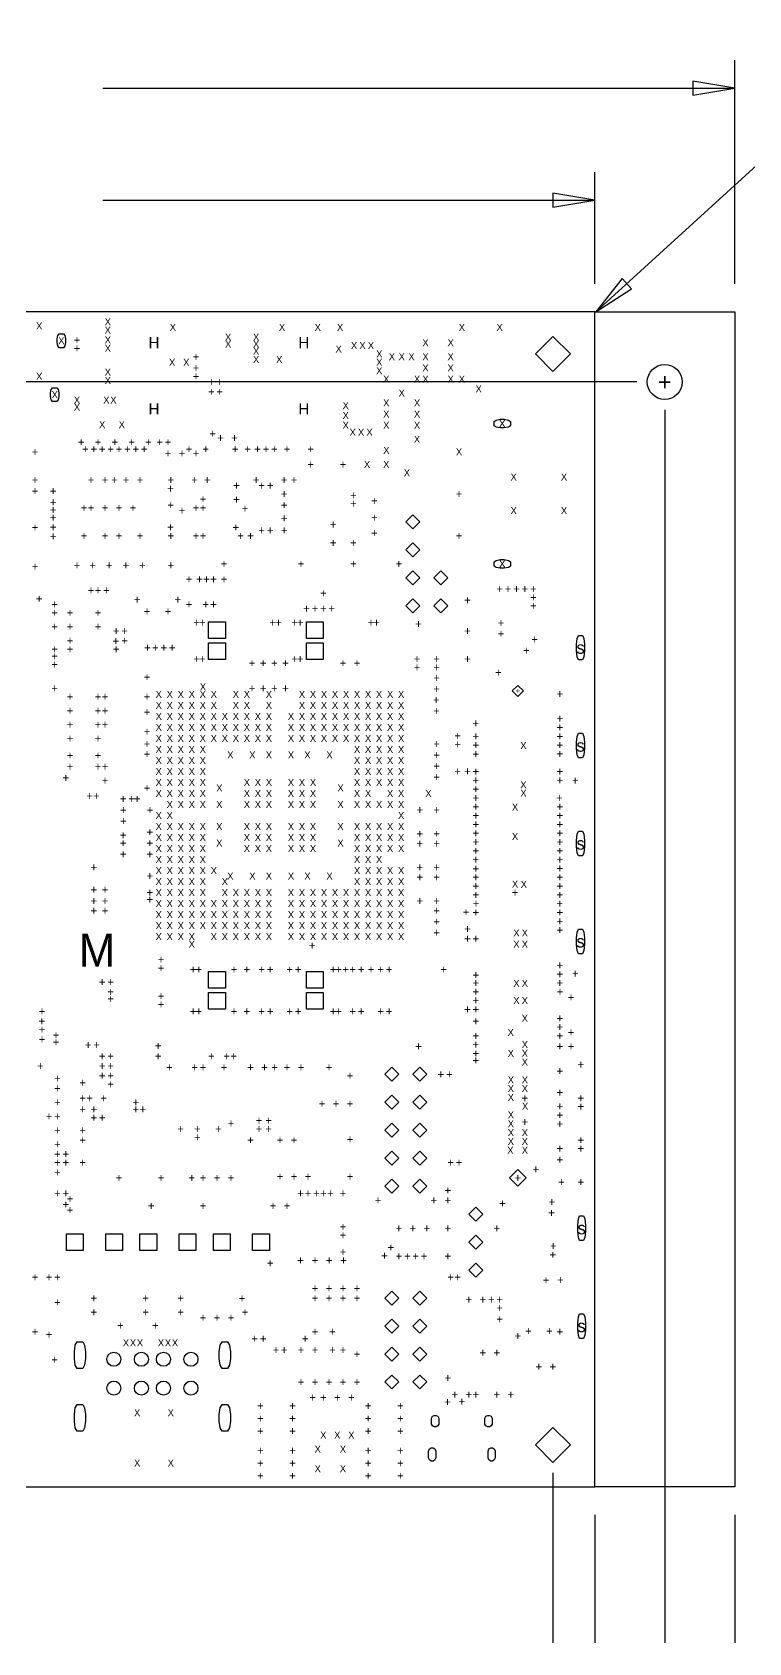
# Model space of a CAD drawing. Extents: x -13980 to 19530, y -9980 to 12032.
# Drawn here: x 2190 to 4750, y -557 to 5200 of the extents above; entities that cross this region are included whole.
import ezdxf
from ezdxf.enums import TextEntityAlignment as Align

# ---------------------------------------------------------------- set-up
doc = ezdxf.new("R2010")
doc.units = 0
doc.header["$MEASUREMENT"] = 0
doc.layers.get('0').update_dxf_attribs({"color": 1, "linetype": 'CONTINUOUS'})
doc.layers.add('1', color=6, linetype='CONTINUOUS')

# ---------------------------------------------------------------- blocks, each defined once
blk = doc.blocks.new('FIGURE_SQUARE')
blk.add_lwpolyline([(-0.5, -0.5), (-0.5, 0.5), (0.5, 0.5), (0.5, -0.5)], close=True)
blk = doc.blocks.new('FIGURE_CIRCLE')
blk.add_circle((0, 0), 0.5)
blk = doc.blocks.new('FIGURE_DIAMOND')
blk.add_lwpolyline([(-0.5, 0), (0, 0.5), (0.5, 0), (0, -0.5)], close=True)
blk = doc.blocks.new('FIGURE_OBLONG')
blk.add_lwpolyline([(-0.5, -0.125), (-0.5, 0.125), (-0.416, 0.375), (-0.25, 0.5), (0.25, 0.5), (0.416, 0.375), (0.5, 0.125), (0.5, -0.125), (0.416, -0.375), (0.25, -0.5), (-0.25, -0.5), (-0.416, -0.375)], close=True)

msp = doc.modelspace()

# ---------------------------------------------------------------- linework, layer by layer
at = {"layer": '1'}
for points in [[(4203.27, 4200), (5300, 5200), (5600, 5200)], [(4700, 4300), (4700, 5100)], [(2442.75, 5000), (4700, 5000)], [(4200, 4300), (4200, 4700)], [(2442.75, 4600), (4200, 4600)], [(4200, 4200), (4700, 4200), (4700, 0), (4200, 0)], [(4350, 3950), (-700, 3950), (-1000, 3800), (-1057.25, 3800)], [(4450, 3850), (4450, -557.25)], [(4050, 50), (4050, -557.25)], [(4200, -100), (4200, -557.25)], [(4700, -100), (4700, -557.25)]]:
    msp.add_lwpolyline(points, dxfattribs=at)
for points in [[(4550, 4975), (4700, 5000), (4550, 5025)], [(4050, 4575), (4200, 4600), (4050, 4625)], [(4297.27, 4319.54), (4203.27, 4200), (4330.96, 4282.59)], [(0, 0), (4200, 0), (4200, 4200), (0, 4200)]]:
    msp.add_lwpolyline(points, close=True, dxfattribs=at)

# ---------------------------------------------------------------- block references
for p, xscale, yscale, rotation in [((2294.05, 4097.28), 30, 50, 180), ((2270.43, 3904.37), 30, 50, 180), ((3869.29, 3800.79), 31, 59, 90), ((3869.29, 3299.21), 31, 59, 90), ((3629.43, 235.12), 41.34, 25.59, 90), ((3820.37, 235.12), 41.34, 25.59, 90), ((3618.7, 115.83), 47.24, 25.59, 90), ((3831.3, 115.83), 47.24, 25.59, 90)]:
    msp.add_blockref('FIGURE_OBLONG', p, dxfattribs=dict(at, xscale=xscale, yscale=yscale, rotation=rotation))
for name, p, xscale, yscale in [('FIGURE_DIAMOND', (4050, 4050), 125, 125), ('FIGURE_CIRCLE', (4450, 3950), 125, 125), ('FIGURE_DIAMOND', (3550, 3450), 50, 50), ('FIGURE_DIAMOND', (3550, 3350), 50, 50), ('FIGURE_DIAMOND', (3550, 3250), 50, 50), ('FIGURE_DIAMOND', (3650, 3250), 50, 50), ('FIGURE_DIAMOND', (3550, 3150), 50, 50), ('FIGURE_DIAMOND', (3650, 3150), 50, 50), ('FIGURE_SQUARE', (2850, 3062.5), 60, 60), ('FIGURE_SQUARE', (3200, 3062.5), 60, 60), ('FIGURE_SQUARE', (2850, 2987.5), 60, 60), ('FIGURE_SQUARE', (3200, 2987.5), 60, 60), ('FIGURE_OBLONG', (4149.02, 3000), 28, 88), ('FIGURE_DIAMOND', (3925, 2845.08), 40, 40), ('FIGURE_OBLONG', (4149.02, 2650), 28, 88), ('FIGURE_OBLONG', (4149.02, 2300), 28, 88), ('FIGURE_OBLONG', (4149.02, 1950), 28, 88), ('FIGURE_SQUARE', (2850, 1812.5), 60, 60), ('FIGURE_SQUARE', (3200, 1812.5), 60, 60), ('FIGURE_SQUARE', (2850, 1737.5), 60, 60), ('FIGURE_SQUARE', (3200, 1737.5), 60, 60), ('FIGURE_DIAMOND', (3475, 1475), 50, 50), ('FIGURE_DIAMOND', (3575, 1475), 50, 50), ('FIGURE_DIAMOND', (3475, 1375), 50, 50), ('FIGURE_DIAMOND', (3575, 1375), 50, 50), ('FIGURE_DIAMOND', (3475, 1275), 50, 50), ('FIGURE_DIAMOND', (3575, 1275), 50, 50), ('FIGURE_DIAMOND', (3475, 1175), 50, 50), ('FIGURE_DIAMOND', (3575, 1175), 50, 50), ('FIGURE_DIAMOND', (3475, 1075), 50, 50), ('FIGURE_DIAMOND', (3575, 1075), 50, 50), ('FIGURE_DIAMOND', (3925, 1104.92), 60, 60), ('FIGURE_DIAMOND', (3775, 975), 50, 50), ('FIGURE_OBLONG', (4152.76, 925), 28, 88), ('FIGURE_SQUARE', (2342.5, 875), 60, 60), ('FIGURE_SQUARE', (2482.5, 875), 60, 60), ('FIGURE_SQUARE', (2605, 875), 60, 60), ('FIGURE_SQUARE', (2745, 875), 60, 60), ('FIGURE_SQUARE', (2867.5, 875), 60, 60), ('FIGURE_SQUARE', (3007.5, 875), 60, 60), ('FIGURE_DIAMOND', (3775, 875), 50, 50), ('FIGURE_DIAMOND', (3775, 775), 50, 50), ('FIGURE_DIAMOND', (3475, 675), 50, 50), ('FIGURE_DIAMOND', (3575, 675), 50, 50), ('FIGURE_DIAMOND', (3475, 575), 50, 50), ('FIGURE_DIAMOND', (3575, 575), 50, 50), ('FIGURE_OBLONG', (4152.76, 575), 28, 88), ('FIGURE_OBLONG', (2360.6, 470.5), 40, 95), ('FIGURE_CIRCLE', (2481.5, 456.2), 50, 50), ('FIGURE_CIRCLE', (2579.9, 456.2), 50, 50), ('FIGURE_CIRCLE', (2658.7, 456.2), 50, 50), ('FIGURE_CIRCLE', (2757.1, 456.2), 50, 50), ('FIGURE_OBLONG', (2878, 470.5), 40, 95), ('FIGURE_DIAMOND', (3475, 475), 50, 50), ('FIGURE_DIAMOND', (3575, 475), 50, 50), ('FIGURE_CIRCLE', (2481.5, 353.2), 50, 50), ('FIGURE_CIRCLE', (2579.9, 353.2), 50, 50), ('FIGURE_CIRCLE', (2658.7, 353.2), 50, 50), ('FIGURE_CIRCLE', (2757.1, 353.2), 50, 50), ('FIGURE_DIAMOND', (3475, 375), 50, 50), ('FIGURE_DIAMOND', (3575, 375), 50, 50), ('FIGURE_OBLONG', (2360.6, 246.5), 40, 95), ('FIGURE_OBLONG', (2878, 246.5), 40, 95), ('FIGURE_DIAMOND', (4050, 150), 125, 125)]:
    msp.add_blockref(name, p, dxfattribs=dict(at, xscale=xscale, yscale=yscale))

# ---------------------------------------------------------------- texts
for s, height, p in [('X', 25, (2215, 4150)), ('X', 25, (2460, 4165)), ('X', 25, (2460, 4135)), ('X', 25, (2692.5, 4145)), ('X', 25, (3082.5, 4145)), ('X', 25, (3210.11, 4144.89)), ('X', 25, (3290, 4144.89)), ('X', 25, (3725, 4144.89)), ('X', 25, (3859.89, 4144.89)), ('X', 25, (2294.05, 4097.28)), ('+', 30, (2350, 4100)), ('X', 25, (2460, 4100)), ('H', 40, (2625, 4090)), ('X', 25, (2890, 4110)), ('X', 25, (2890, 4085)), ('X', 25, (2990, 4110)), ('X', 25, (2990, 4085)), ('H', 40, (3160, 4090)), ('X', 25, (3340, 4080)), ('X', 25, (3370, 4080)), ('X', 25, (3400, 4080)), ('X', 25, (3595, 4090)), ('X', 25, (3685, 4090)), ('+', 30, (2350, 4070)), ('X', 25, (2460, 4070)), ('X', 25, (2690, 4020)), ('X', 25, (2740.36, 4020)), ('+', 30, (2775, 4040)), ('X', 25, (2990, 4060)), ('X', 25, (2990, 4030)), ('X', 25, (3072.5, 4030)), ('X', 25, (3285, 4067.53)), ('X', 25, (3430, 4050)), ('X', 25, (3430, 4020)), ('X', 25, (3475, 4040)), ('X', 25, (3510, 4040)), ('X', 25, (3545, 4040)), ('X', 25, (3595, 4040)), ('X', 25, (3685, 4040)), ('X', 25, (2215, 3970)), ('X', 25, (2460, 3985)), ('+', 30, (2775, 4000)), ('+', 30, (2775, 3970)), ('X', 25, (3430, 3990)), ('X', 25, (3455.16, 3960.16)), ('X', 25, (3565, 3960.16)), ('X', 25, (3595, 4000)), ('X', 25, (3685, 4000)), ('X', 25, (2270.43, 3904.37)), ('X', 25, (2460, 3955)), ('+', 30, (2830, 3950)), ('+', 30, (2830, 3915)), ('+', 30, (2860, 3950)), ('+', 30, (2860, 3915)), ('X', 25, (3510, 3910)), ('X', 25, (3595, 3960)), ('X', 25, (3685, 3960)), ('X', 25, (3725, 3960)), ('X', 25, (3785, 3925)), ('+', 62.5, (4450, 3950)), ('X', 25, (2350, 3885)), ('X', 25, (2350, 3860)), ('X', 25, (2455, 3885)), ('X', 25, (2480, 3885)), ('H', 40, (2625, 3853.78)), ('H', 40, (3160, 3853.78)), ('X', 25, (3310, 3865)), ('X', 25, (3455, 3875)), ('X', 25, (3565, 3875)), ('X', 25, (2440, 3797)), ('X', 25, (2510, 3797)), ('X', 25, (3310, 3830)), ('X', 25, (3310, 3795)), ('X', 25, (3455, 3835)), ('X', 25, (3455, 3795)), ('X', 25, (3565, 3835)), ('X', 25, (3565, 3795)), ('X', 29.5, (3869.29, 3800.79)), ('+', 30, (2365, 3735)), ('+', 30, (2425, 3735)), ('+', 30, (2485, 3735)), ('+', 30, (2545, 3735)), ('+', 30, (2605, 3735)), ('+', 30, (2645, 3735)), ('+', 30, (2675, 3735)), ('+', 30, (2835, 3765)), ('+', 30, (2862.5, 3750)), ('+', 30, (2912.5, 3750)), ('X', 25, (3335, 3770)), ('X', 25, (3365, 3770)), ('X', 25, (3395, 3770)), ('X', 25, (3564.68, 3744.68)), ('+', 30, (2200, 3700)), ('+', 30, (2380, 3710)), ('+', 30, (2410, 3710)), ('+', 30, (2440, 3710)), ('+', 30, (2470, 3710)), ('+', 30, (2500, 3710)), ('+', 30, (2530, 3710)), ('+', 30, (2560, 3710)), ('+', 30, (2590, 3710)), ('+', 30, (2675, 3695)), ('+', 30, (2725, 3695)), ('+', 30, (2750, 3710)), ('+', 30, (2775, 3695)), ('+', 30, (2810, 3710)), ('+', 30, (2915, 3710)), ('+', 30, (2960, 3710)), ('+', 30, (2995, 3710)), ('+', 30, (3025, 3710)), ('+', 30, (3055, 3710)), ('+', 30, (3100, 3710)), ('+', 30, (3185, 3710)), ('X', 25, (3455.32, 3705.32)), ('X', 25, (3715, 3700)), ('+', 30, (3185, 3655)), ('+', 30, (3300, 3655)), ('X', 25, (3386.38, 3655)), ('X', 25, (3455, 3655)), ('X', 25, (3528.7, 3625)), ('+', 30, (2200, 3600)), ('+', 30, (2200, 3560)), ('+', 30, (2265, 3560)), ('+', 30, (2400, 3600)), ('+', 30, (2450, 3600)), ('+', 30, (2484.84, 3600)), ('+', 30, (2525, 3600)), ('+', 30, (2575, 3600)), ('+', 30, (2683.9, 3568.9)), ('+', 30, (2685, 3600)), ('+', 30, (2770, 3600)), ('+', 30, (2815, 3600)), ('+', 30, (2920, 3580)), ('+', 30, (2990, 3600)), ('+', 30, (3010, 3580)), ('+', 30, (3040, 3580)), ('+', 30, (3090, 3600)), ('+', 30, (3125, 3600)), ('X', 25, (3910, 3610)), ('X', 25, (4090, 3610)), ('+', 30, (2265, 3520)), ('+', 30, (2684.84, 3509.84)), ('+', 30, (2800, 3531.3)), ('+', 30, (2920, 3530)), ('+', 30, (3090, 3550)), ('+', 30, (3090.16, 3509.84)), ('+', 30, (3337.5, 3545)), ('+', 30, (3337.5, 3515)), ('+', 30, (3412.5, 3525)), ('+', 30, (3715, 3550)), ('+', 30, (2265, 3492.5)), ('+', 30, (2265, 3465)), ('+', 30, (2375, 3500)), ('+', 30, (2400, 3500)), ('+', 30, (2450, 3500)), ('+', 30, (2500, 3500)), ('+', 30, (2550, 3500)), ('+', 30, (2725, 3490)), ('+', 30, (2775, 3500)), ('+', 30, (2800, 3500)), ('+', 30, (2950, 3497.56)), ('+', 30, (3090, 3462.6)), ('+', 30, (3412.5, 3465)), ('X', 25, (3910, 3490)), ('X', 25, (4090, 3490)), ('+', 30, (2200, 3430)), ('+', 30, (2265, 3431.1)), ('+', 30, (2265, 3398.58)), ('+', 30, (2375, 3400)), ('+', 30, (2450, 3400)), ('+', 30, (2500, 3400)), ('+', 30, (2575, 3400)), ('+', 30, (2683.9, 3431.1)), ('+', 30, (2685, 3400)), ('+', 30, (2775, 3400)), ('+', 30, (2800, 3400)), ('+', 30, (2917.58, 3430)), ('+', 30, (2935, 3400)), ('+', 30, (2970, 3400)), ('+', 30, (3010, 3420)), ('+', 30, (3040, 3420)), ('+', 30, (3090, 3420)), ('+', 30, (3265, 3440)), ('+', 30, (3412.5, 3410)), ('+', 30, (3715, 3400)), ('+', 30, (3265, 3375)), ('+', 30, (3337.5, 3375)), ('+', 30, (2200, 3290)), ('+', 30, (2350, 3295)), ('+', 30, (2406.1, 3295)), ('+', 30, (2465, 3295)), ('+', 30, (2524.21, 3295)), ('+', 30, (2583.27, 3295)), ('+', 30, (2685, 3295)), ('+', 30, (2875, 3300)), ('+', 30, (3150, 3300)), ('+', 30, (3337.5, 3300)), ('+', 30, (3500, 3300)), ('X', 29.5, (3869.29, 3299.21)), ('+', 30, (2750, 3245)), ('+', 30, (2787.5, 3245)), ('+', 30, (2812.5, 3245)), ('+', 30, (2837.5, 3245)), ('+', 30, (2875, 3245)), ('+', 30, (2215, 3175)), ('+', 30, (2400, 3205)), ('+', 30, (2425, 3205)), ('+', 30, (2455, 3205)), ('+', 30, (2565, 3172)), ('+', 30, (2710, 3172)), ('+', 30, (3230, 3195)), ('+', 30, (3745, 3170)), ('+', 30, (3860, 3210)), ('+', 30, (3890, 3210)), ('+', 30, (3920, 3210)), ('+', 30, (3950, 3210)), ('+', 30, (3980, 3210)), ('+', 30, (3980, 3180)), ('+', 30, (2270, 3155)), ('+', 30, (2270, 3125)), ('+', 30, (2325, 3125)), ('+', 30, (2425, 3125)), ('+', 30, (2600, 3130)), ('+', 30, (2675, 3130)), ('+', 30, (2750, 3155)), ('+', 30, (2810, 3155)), ('+', 30, (2837.5, 3155)), ('+', 30, (3170, 3140)), ('+', 30, (3200, 3140)), ('+', 30, (3230, 3140)), ('+', 30, (3260, 3140)), ('+', 30, (3980, 3150)), ('+', 30, (2270, 3075)), ('+', 30, (2325, 3075)), ('+', 30, (2425, 3075)), ('+', 30, (2490, 3060)), ('+', 30, (2520, 3060)), ('+', 30, (2777.5, 3090)), ('+', 30, (2797.5, 3090)), ('+', 30, (3049, 3090)), ('+', 30, (3070, 3090)), ('+', 30, (3127.5, 3090)), ('+', 30, (3147.5, 3090)), ('+', 30, (3400, 3090)), ('+', 30, (3420, 3090)), ('+', 30, (3570, 3085)), ('+', 30, (3745, 3060)), ('+', 30, (3865, 3088.58)), ('+', 30, (3865, 3050)), ('+', 30, (2270, 2995)), ('+', 30, (2325, 3025)), ('+', 30, (2325, 2995)), ('+', 30, (2488.86, 3023.86)), ('+', 30, (2490, 2995)), ('+', 30, (2520, 3025)), ('+', 30, (2601.75, 3000)), ('+', 30, (2630, 3000)), ('+', 30, (2660, 3000)), ('+', 30, (2690, 3000)), ('+', 30, (3955, 2990)), ('+', 30, (3985, 3030)), ('s', 44, (4149.02, 3000)), ('+', 30, (2270, 2970)), ('+', 30, (2270, 2940)), ('+', 30, (2777.5, 2960)), ('+', 30, (2797.5, 2960)), ('+', 30, (2975, 2945)), ('+', 30, (3015, 2945)), ('+', 30, (3055, 2945)), ('+', 30, (3095, 2945)), ('+', 30, (3127.5, 2960)), ('+', 30, (3147.5, 2960)), ('+', 30, (3300, 2945)), ('+', 30, (3350, 2945)), ('+', 30, (3565, 2960)), ('+', 30, (3565, 2930)), ('+', 30, (3635, 2960)), ('+', 30, (3635, 2930)), ('+', 30, (3745, 2960)), ('+', 30, (2600, 2895)), ('+', 30, (3635, 2892.12)), ('+', 30, (3855, 2911.42)), ('+', 30, (2270, 2855)), ('+', 30, (2325, 2825)), ('+', 30, (2425, 2825)), ('+', 30, (2450, 2825)), ('+', 30, (2600, 2825)), ('X', 25, (2641.92, 2833.07)), ('X', 25, (2681.29, 2833.07)), ('X', 25, (2720.66, 2833.07)), ('X', 25, (2760.03, 2833.07)), ('X', 25, (2799.4, 2833.07)), ('X', 25, (2800, 2860)), ('X', 25, (2838.77, 2833.07)), ('X', 25, (2917.51, 2833.07)), ('X', 25, (2956.88, 2833.07)), ('+', 30, (2975, 2855)), ('+', 30, (3015, 2855)), ('X', 25, (3035.62, 2833.07)), ('+', 30, (3055, 2855)), ('+', 30, (3095, 2855)), ('X', 25, (3153.74, 2833.07)), ('X', 25, (3193.11, 2833.07)), ('X', 25, (3232.48, 2833.07)), ('X', 25, (3271.85, 2833.07)), ('X', 25, (3311.22, 2833.07)), ('X', 25, (3350.59, 2833.07)), ('X', 25, (3389.96, 2833.07)), ('X', 25, (3429.33, 2833.07)), ('X', 25, (3468.7, 2833.07)), ('X', 25, (3508.07, 2833.07)), ('+', 30, (3633.39, 2813.39)), ('+', 30, (3635, 2852.76)), ('+', 20, (3925, 2845.08)), ('+', 30, (4075, 2835)), ('+', 30, (2325, 2775)), ('+', 30, (2425, 2775)), ('+', 30, (2450, 2775)), ('+', 30, (2600, 2770)), ('X', 25, (2641.92, 2793.7)), ('X', 25, (2641.92, 2754.33)), ('X', 25, (2681.29, 2793.7)), ('X', 25, (2681.29, 2754.33)), ('X', 25, (2720.66, 2793.7)), ('X', 25, (2720.66, 2754.33)), ('X', 25, (2760.03, 2793.7)), ('X', 25, (2760.03, 2754.33)), ('X', 25, (2799.4, 2793.7)), ('X', 25, (2799.4, 2754.33)), ('X', 25, (2838.77, 2793.7)), ('X', 25, (2838.77, 2754.33)), ('X', 25, (2878.14, 2754.33)), ('X', 25, (2917.51, 2793.7)), ('X', 25, (2917.51, 2754.33)), ('X', 25, (2956.88, 2793.7)), ('X', 25, (2956.88, 2754.33)), ('X', 25, (2996.25, 2754.33)), ('X', 25, (3035.62, 2793.7)), ('X', 25, (3035.62, 2754.33)), ('X', 25, (3114.37, 2754.33)), ('X', 25, (3153.74, 2793.7)), ('X', 25, (3153.74, 2754.33)), ('X', 25, (3193.11, 2793.7)), ('X', 25, (3193.11, 2754.33)), ('X', 25, (3232.48, 2793.7)), ('X', 25, (3232.48, 2754.33)), ('X', 25, (3271.85, 2793.7)), ('X', 25, (3271.85, 2754.33)), ('X', 25, (3311.22, 2793.7)), ('X', 25, (3311.22, 2754.33)), ('X', 25, (3350.59, 2793.7)), ('X', 25, (3350.59, 2754.33)), ('X', 25, (3389.96, 2793.7)), ('X', 25, (3389.96, 2754.33)), ('X', 25, (3429.33, 2793.7)), ('X', 25, (3429.33, 2754.33)), ('X', 25, (3468.7, 2793.7)), ('X', 25, (3468.7, 2754.33)), ('X', 25, (3508.07, 2793.7)), ('X', 25, (3508.07, 2754.33)), ('+', 30, (3634.01, 2774.01)), ('+', 30, (2325, 2725)), ('+', 30, (2425, 2725)), ('+', 30, (2450, 2725)), ('+', 30, (2600, 2700)), ('X', 25, (2641.92, 2714.96)), ('X', 25, (2681.29, 2714.96)), ('X', 25, (2720.66, 2714.96)), ('X', 25, (2760.03, 2714.96)), ('X', 25, (2799.4, 2714.96)), ('X', 25, (2838.77, 2714.96)), ('X', 25, (2878.14, 2714.96)), ('X', 25, (2917.51, 2714.96)), ('X', 25, (2956.88, 2714.96)), ('X', 25, (2996.25, 2714.96)), ('X', 25, (3035.62, 2714.96)), ('X', 25, (3114.37, 2714.96)), ('X', 25, (3153.74, 2714.96)), ('X', 25, (3193.11, 2714.96)), ('X', 25, (3232.48, 2714.96)), ('X', 25, (3271.85, 2714.96)), ('X', 25, (3311.22, 2714.96)), ('X', 25, (3350.59, 2714.96)), ('X', 25, (3389.96, 2714.96)), ('X', 25, (3429.33, 2714.96)), ('X', 25, (3468.7, 2714.96)), ('X', 25, (3508.07, 2714.96)), ('+', 30, (3775, 2730)), ('+', 30, (4075, 2746.65)), ('+', 30, (4075, 2715.16)), ('+', 30, (2325, 2675)), ('+', 30, (2425, 2675)), ('+', 30, (2600, 2655.91)), ('X', 25, (2641.92, 2675.59)), ('X', 25, (2641.92, 2636.22)), ('X', 25, (2681.29, 2675.59)), ('X', 25, (2681.29, 2636.22)), ('X', 25, (2720.66, 2675.59)), ('X', 25, (2720.66, 2636.22)), ('X', 25, (2760.03, 2675.59)), ('X', 25, (2760.03, 2636.22)), ('X', 25, (2799.4, 2675.59)), ('X', 25, (2799.4, 2636.22)), ('X', 25, (2838.77, 2675.59)), ('X', 25, (2878.14, 2675.59)), ('X', 25, (2917.51, 2675.59)), ('X', 25, (2956.88, 2675.59)), ('X', 25, (2996.25, 2675.59)), ('X', 25, (3035.62, 2675.59)), ('X', 25, (3114.37, 2675.59)), ('X', 25, (3153.74, 2675.59)), ('X', 25, (3193.11, 2675.59)), ('X', 25, (3232.48, 2675.59)), ('X', 25, (3271.85, 2675.59)), ('X', 25, (3311.22, 2675.59)), ('X', 25, (3350.59, 2675.59)), ('X', 25, (3350.59, 2636.22)), ('X', 25, (3389.96, 2675.59)), ('X', 25, (3389.96, 2636.22)), ('X', 25, (3429.33, 2675.59)), ('X', 25, (3429.33, 2636.22)), ('X', 25, (3468.7, 2675.59)), ('X', 25, (3468.7, 2636.22)), ('X', 25, (3508.07, 2675.59)), ('X', 25, (3508.07, 2636.22)), ('+', 30, (3635, 2655.91)), ('+', 30, (3710, 2685)), ('+', 30, (3710, 2655)), ('+', 30, (3775, 2683.66)), ('+', 30, (3775, 2652.17)), ('X', 25, (3945, 2650)), ('+', 30, (4075, 2683.04)), ('+', 30, (4075, 2652.17)), ('s', 44, (4149.02, 2650)), ('+', 30, (2325, 2615)), ('+', 30, (2425, 2615)), ('+', 30, (2600, 2620)), ('X', 25, (2641.92, 2596.85)), ('X', 25, (2681.29, 2596.85)), ('X', 25, (2720.66, 2596.85)), ('X', 25, (2760.03, 2596.85)), ('X', 25, (2799.4, 2596.85)), ('X', 25, (2897.84, 2616.53)), ('X', 25, (2976.57, 2616.53)), ('X', 25, (3035.63, 2616.53)), ('X', 25, (3114.37, 2616.53)), ('X', 25, (3173.43, 2616.53)), ('X', 25, (3252.16, 2616.53)), ('X', 25, (3350.59, 2596.85)), ('X', 25, (3389.96, 2596.85)), ('X', 25, (3429.33, 2596.85)), ('X', 25, (3468.7, 2596.85)), ('X', 25, (3508.07, 2596.85)), ('+', 30, (3635, 2616.53)), ('+', 30, (3775, 2620)), ('+', 30, (4075, 2620.67)), ('+', 30, (2310, 2535)), ('+', 30, (2325, 2575)), ('+', 30, (2425, 2575)), ('+', 30, (2450, 2575)), ('+', 30, (2450, 2525)), ('X', 25, (2641.92, 2557.48)), ('X', 25, (2681.29, 2557.48)), ('X', 25, (2720.66, 2557.48)), ('X', 25, (2760.03, 2557.48)), ('X', 25, (2799.4, 2557.48)), ('X', 25, (3350.59, 2557.48)), ('X', 25, (3389.96, 2557.48)), ('X', 25, (3429.33, 2557.48)), ('X', 25, (3468.7, 2557.48)), ('X', 25, (3508.07, 2557.48)), ('+', 30, (3635, 2577.16)), ('+', 30, (3635, 2537.8)), ('+', 30, (3710, 2558.51)), ('+', 30, (3745, 2558.51)), ('+', 30, (3775, 2557.68)), ('+', 30, (3775, 2526.18)), ('+', 30, (4075, 2557.68)), ('+', 30, (4075, 2526.18)), ('+', 30, (4130, 2525)), ('+', 30, (2395, 2470)), ('+', 30, (2418.7, 2470)), ('+', 30, (2600, 2498.43)), ('X', 25, (2641.92, 2518.11)), ('X', 25, (2641.92, 2478.74)), ('X', 25, (2681.29, 2518.11)), ('X', 25, (2681.29, 2478.74)), ('X', 25, (2720.66, 2518.11)), ('X', 25, (2720.66, 2478.74)), ('X', 25, (2760.03, 2518.11)), ('X', 25, (2760.04, 2478.74)), ('X', 25, (2799.4, 2518.11)), ('X', 25, (2799.4, 2478.74)), ('X', 25, (2858.47, 2498.43)), ('X', 25, (2956.89, 2518.11)), ('X', 25, (2956.89, 2478.74)), ('X', 25, (2996.26, 2518.11)), ('X', 25, (2996.26, 2478.74)), ('X', 25, (3035.63, 2518.11)), ('X', 25, (3035.63, 2478.74)), ('X', 25, (3114.37, 2518.11)), ('X', 25, (3114.37, 2478.74)), ('X', 25, (3153.74, 2518.11)), ('X', 25, (3153.74, 2478.74)), ('X', 25, (3193.11, 2518.11)), ('X', 25, (3193.11, 2478.74)), ('X', 25, (3291.53, 2498.43)), ('X', 25, (3350.59, 2518.11)), ('X', 25, (3350.59, 2478.74)), ('X', 25, (3389.96, 2518.11)), ('X', 25, (3389.96, 2478.74)), ('X', 25, (3429.33, 2518.11)), ('X', 25, (3468.7, 2518.11)), ('X', 25, (3468.7, 2478.74)), ('X', 25, (3508.07, 2518.11)), ('X', 25, (3508.07, 2478.74)), ('X', 25, (3605.51, 2478.74)), ('+', 30, (3775, 2494.69)), ('X', 25, (3945, 2510)), ('X', 25, (3945, 2480)), ('+', 30, (2515, 2460)), ('+', 30, (2515.32, 2419.68)), ('+', 30, (2545, 2460)), ('+', 30, (2565, 2460)), ('+', 30, (2610.75, 2419.68)), ('X', 25, (2681.29, 2439.37)), ('X', 25, (2720.66, 2439.37)), ('X', 25, (2760.03, 2439.37)), ('X', 25, (2799.4, 2439.37)), ('X', 25, (2858.47, 2439.37)), ('X', 25, (2956.89, 2439.37)), ('X', 25, (2996.26, 2439.37)), ('X', 25, (3035.63, 2439.37)), ('X', 25, (3114.37, 2439.37)), ('X', 25, (3153.74, 2439.37)), ('X', 25, (3193.11, 2439.37)), ('X', 25, (3291.53, 2439.37)), ('X', 25, (3350.59, 2439.37)), ('X', 25, (3389.96, 2439.37)), ('X', 25, (3429.33, 2439.37)), ('X', 25, (3468.7, 2439.37)), ('X', 25, (3508.07, 2439.37)), ('+', 30, (3575, 2420)), ('+', 30, (3635, 2420)), ('+', 30, (3775, 2463.19)), ('+', 30, (3775, 2431.69)), ('X', 25, (3915, 2430)), ('+', 30, (4073.19, 2463.19)), ('+', 30, (4075, 2431.69)), ('+', 30, (2515.32, 2380.32)), ('X', 25, (2641.92, 2400)), ('X', 25, (2641.92, 2360.62)), ('X', 25, (2681.29, 2400)), ('X', 25, (2681.29, 2360.62)), ('X', 25, (2720.66, 2360.62)), ('X', 25, (2760.03, 2360.62)), ('X', 25, (2799.4, 2360.62)), ('X', 25, (2858.47, 2360.63)), ('X', 25, (2956.89, 2360.63)), ('X', 25, (2996.26, 2360.63)), ('X', 25, (3035.63, 2360.63)), ('X', 25, (3114.37, 2360.63)), ('X', 25, (3153.74, 2360.63)), ('X', 25, (3193.11, 2360.63)), ('X', 25, (3291.53, 2360.63)), ('X', 25, (3350.59, 2360.63)), ('X', 25, (3389.96, 2360.63)), ('X', 25, (3429.33, 2360.63)), ('X', 25, (3468.7, 2360.63)), ('X', 25, (3508.07, 2400)), ('X', 25, (3508.07, 2360.63)), ('+', 30, (3775, 2400.2)), ('+', 30, (3775, 2368.7)), ('+', 30, (4075, 2400.2)), ('+', 30, (4075, 2368.7)), ('+', 30, (2515, 2330)), ('+', 30, (2515, 2301.57)), ('+', 30, (2610, 2340.95)), ('+', 30, (2610, 2301.57)), ('X', 25, (2641.92, 2321.25)), ('X', 25, (2681.29, 2321.25)), ('X', 25, (2720.66, 2321.25)), ('X', 25, (2760.03, 2321.25)), ('X', 25, (2799.4, 2321.25)), ('X', 25, (2858.47, 2301.57)), ('X', 25, (2956.89, 2321.26)), ('X', 25, (2996.26, 2321.26)), ('X', 25, (3035.63, 2321.26)), ('X', 25, (3114.37, 2321.26)), ('X', 25, (3153.74, 2321.26)), ('X', 25, (3193.11, 2321.26)), ('X', 25, (3291.53, 2301.57)), ('X', 25, (3350.59, 2321.26)), ('X', 25, (3389.96, 2321.26)), ('X', 25, (3429.33, 2321.26)), ('X', 25, (3468.7, 2321.26)), ('X', 25, (3508.07, 2321.26)), ('+', 30, (3575, 2335)), ('+', 30, (3575, 2300)), ('+', 30, (3635, 2335)), ('+', 30, (3635, 2300)), ('+', 30, (3775, 2337.2)), ('+', 30, (3775, 2305.71)), ('X', 25, (3915, 2325)), ('+', 30, (4075, 2337.2)), ('+', 30, (4075, 2305.71)), ('s', 44, (4149.02, 2300)), ('+', 30, (2515, 2262.2)), ('+', 30, (2610, 2262.2)), ('X', 25, (2641.92, 2281.88)), ('X', 25, (2641.92, 2242.51)), ('X', 25, (2681.29, 2281.88)), ('X', 25, (2681.29, 2242.51)), ('X', 25, (2720.66, 2281.88)), ('X', 25, (2720.66, 2242.51)), ('X', 25, (2760.03, 2281.88)), ('X', 25, (2760.03, 2242.51)), ('X', 25, (2799.4, 2281.88)), ('X', 25, (2799.4, 2242.51)), ('X', 25, (2956.89, 2281.89)), ('X', 25, (2996.26, 2281.89)), ('X', 25, (3035.63, 2281.89)), ('X', 25, (3114.37, 2281.89)), ('X', 25, (3153.74, 2281.89)), ('X', 25, (3193.11, 2281.89)), ('X', 25, (3350.59, 2281.89)), ('X', 25, (3350.59, 2242.52)), ('X', 25, (3389.96, 2281.89)), ('X', 25, (3389.96, 2242.52)), ('X', 25, (3429.33, 2281.89)), ('X', 25, (3429.33, 2242.52)), ('X', 25, (3468.7, 2281.89)), ('X', 25, (3508.07, 2281.89)), ('+', 30, (3775, 2274.21)), ('+', 30, (3775, 2242.72)), ('+', 30, (4075, 2274.21)), ('+', 30, (4075, 2242.72)), ('+', 30, (2410, 2215)), ('+', 30, (2610, 2184.37)), ('X', 25, (2641.92, 2203.14)), ('X', 25, (2681.29, 2203.14)), ('X', 25, (2720.66, 2203.14)), ('X', 25, (2760.03, 2203.14)), ('X', 25, (2799.4, 2203.14)), ('X', 25, (2838.77, 2203.14)), ('X', 25, (2897.84, 2183.47)), ('X', 25, (2976.57, 2183.47)), ('X', 25, (3035.63, 2183.47)), ('X', 25, (3114.37, 2183.47)), ('X', 25, (3173.43, 2183.47)), ('X', 25, (3252.16, 2183.47)), ('X', 25, (3350.59, 2203.15)), ('X', 25, (3389.96, 2203.15)), ('X', 25, (3429.33, 2203.15)), ('X', 25, (3468.7, 2203.15)), ('X', 25, (3508.07, 2203.15)), ('+', 30, (3575, 2215)), ('+', 30, (3575, 2180)), ('+', 30, (3635, 2215)), ('+', 30, (3635, 2180)), ('+', 30, (3775, 2210)), ('+', 30, (3775, 2179.72)), ('+', 30, (4075, 2211.22)), ('+', 30, (4075, 2179.72)), ('+', 30, (2410, 2135)), ('+', 30, (2450, 2135)), ('+', 30, (2610, 2125)), ('X', 25, (2641.92, 2163.77)), ('X', 25, (2641.92, 2124.4)), ('X', 25, (2681.29, 2163.77)), ('X', 25, (2681.29, 2124.4)), ('X', 25, (2720.66, 2163.77)), ('X', 25, (2720.66, 2124.4)), ('X', 25, (2760.03, 2163.77)), ('X', 25, (2760.03, 2124.4)), ('X', 25, (2799.4, 2163.77)), ('X', 25, (2799.4, 2124.4)), ('X', 25, (2878.14, 2163.77)), ('X', 25, (2878.14, 2124.4)), ('X', 25, (2917.51, 2124.4)), ('X', 25, (2956.88, 2124.4)), ('X', 25, (2996.25, 2124.4)), ('X', 25, (3035.62, 2124.4)), ('X', 25, (3114.37, 2124.41)), ('X', 25, (3153.74, 2124.41)), ('X', 25, (3193.11, 2124.41)), ('X', 25, (3232.48, 2124.41)), ('X', 25, (3271.85, 2124.41)), ('X', 25, (3311.22, 2124.41)), ('X', 25, (3350.59, 2163.78)), ('X', 25, (3350.59, 2124.41)), ('X', 25, (3389.96, 2163.78)), ('X', 25, (3389.96, 2124.41)), ('X', 25, (3429.33, 2163.78)), ('X', 25, (3429.33, 2124.41)), ('X', 25, (3468.7, 2163.78)), ('X', 25, (3468.7, 2124.41)), ('X', 25, (3508.07, 2163.78)), ('X', 25, (3508.07, 2124.41)), ('+', 30, (3775, 2148.23)), ('X', 25, (3915, 2155)), ('+', 30, (3915, 2125)), ('X', 25, (3946.26, 2153.74)), ('+', 30, (4075, 2148.23)), ('+', 30, (2410, 2095)), ('+', 30, (2450, 2095)), ('+', 30, (2610, 2100)), ('X', 25, (2641.92, 2085.03)), ('X', 25, (2681.29, 2085.03)), ('X', 25, (2720.66, 2085.03)), ('X', 25, (2760.03, 2085.03)), ('X', 25, (2799.4, 2085.03)), ('X', 25, (2838.77, 2085.03)), ('X', 25, (2878.14, 2085.03)), ('X', 25, (2917.51, 2085.03)), ('X', 25, (2956.88, 2085.03)), ('X', 25, (2996.25, 2085.03)), ('X', 25, (3035.62, 2085.03)), ('X', 25, (3114.37, 2085.04)), ('X', 25, (3153.74, 2085.04)), ('X', 25, (3193.11, 2085.04)), ('X', 25, (3232.48, 2085.04)), ('X', 25, (3271.85, 2085.04)), ('X', 25, (3311.22, 2085.04)), ('X', 25, (3350.59, 2085.04)), ('X', 25, (3389.96, 2085.04)), ('X', 25, (3429.33, 2085.04)), ('X', 25, (3468.7, 2085.04)), ('X', 25, (3508.07, 2085.04)), ('+', 30, (3575, 2095)), ('+', 30, (3635, 2095)), ('+', 30, (3775, 2116.73)), ('+', 30, (3775.24, 2085.24)), ('+', 30, (4074.76, 2085.24)), ('+', 30, (4075, 2116.73)), ('+', 30, (2410, 2060)), ('+', 30, (2450, 2060)), ('X', 25, (2641.92, 2045.66)), ('X', 25, (2641.92, 2006.29)), ('X', 25, (2681.29, 2045.66)), ('X', 25, (2681.29, 2006.29)), ('X', 25, (2720.66, 2045.66)), ('X', 25, (2720.66, 2006.29)), ('X', 25, (2760.03, 2045.66)), ('X', 25, (2760.03, 2006.29)), ('X', 25, (2799.4, 2045.66)), ('X', 25, (2799.4, 2006.29)), ('X', 25, (2838.77, 2045.66)), ('X', 25, (2838.77, 2006.29)), ('X', 25, (2878.14, 2045.66)), ('X', 25, (2878.14, 2006.29)), ('X', 25, (2917.51, 2045.66)), ('X', 25, (2917.51, 2006.29)), ('X', 25, (2956.88, 2045.66)), ('X', 25, (2956.88, 2006.29)), ('X', 25, (2996.25, 2045.66)), ('X', 25, (2996.25, 2006.29)), ('X', 25, (3035.62, 2045.66)), ('X', 25, (3035.62, 2006.29)), ('X', 25, (3114.37, 2045.67)), ('X', 25, (3114.37, 2006.3)), ('X', 25, (3153.74, 2045.67)), ('X', 25, (3153.74, 2006.3)), ('X', 25, (3193.11, 2045.67)), ('X', 25, (3193.11, 2006.3)), ('X', 25, (3232.48, 2045.67)), ('X', 25, (3232.48, 2006.3)), ('X', 25, (3271.85, 2045.67)), ('X', 25, (3271.85, 2006.3)), ('X', 25, (3311.22, 2045.67)), ('X', 25, (3311.22, 2006.3)), ('X', 25, (3350.59, 2045.67)), ('X', 25, (3350.59, 2006.3)), ('X', 25, (3389.96, 2045.67)), ('X', 25, (3389.96, 2006.3)), ('X', 25, (3429.33, 2045.67)), ('X', 25, (3429.33, 2006.3)), ('X', 25, (3468.7, 2045.67)), ('X', 25, (3468.7, 2006.3)), ('X', 25, (3508.07, 2045.67)), ('X', 25, (3508.07, 2006.3)), ('+', 30, (3635, 2060.04)), ('+', 30, (3635, 2020.67)), ('+', 30, (3740, 2055)), ('+', 30, (3775, 2053.74)), ('+', 30, (4075, 2053.74)), ('+', 30, (4075, 2022.24)), ('M', 118, (2421.5, 1918.5)), ('X', 25, (2641.92, 1966.92)), ('X', 25, (2681.29, 1966.92)), ('X', 25, (2720.66, 1966.92)), ('X', 25, (2760.03, 1966.92)), ('X', 25, (2838.77, 1966.92)), ('X', 25, (2878.14, 1966.92)), ('X', 25, (2917.51, 1966.92)), ('X', 25, (2956.88, 1966.92)), ('X', 25, (2996.25, 1966.92)), ('X', 25, (3035.62, 1966.92)), ('X', 25, (3114.37, 1966.93)), ('X', 25, (3153.74, 1966.93)), ('X', 25, (3193.11, 1966.93)), ('X', 25, (3232.48, 1966.93)), ('X', 25, (3271.85, 1966.93)), ('X', 25, (3311.22, 1966.93)), ('X', 25, (3350.59, 1966.93)), ('X', 25, (3389.96, 1966.93)), ('X', 25, (3429.33, 1966.93)), ('X', 25, (3468.7, 1966.93)), ('X', 25, (3508.07, 1966.93)), ('+', 30, (3635, 1981.3)), ('+', 30, (3745, 1995)), ('+', 30, (3745, 1960)), ('+', 30, (3775, 1960)), ('X', 25, (3920, 1980)), ('X', 25, (3950, 1980)), ('+', 30, (4075, 1990.75)), ('s', 44, (4149.02, 1950)), ('X', 25, (2760, 1940)), ('+', 30, (3190, 1935)), ('X', 25, (3920, 1940)), ('X', 25, (3950, 1940)), ('+', 30, (2650, 1885)), ('+', 30, (2650, 1855)), ('+', 30, (2765, 1850)), ('+', 30, (2785, 1850)), ('+', 30, (2911, 1850)), ('+', 30, (2956.65, 1850)), ('+', 30, (3010, 1850)), ('+', 30, (3040, 1850)), ('+', 30, (3110, 1850)), ('+', 30, (3140, 1850)), ('+', 30, (3265, 1850)), ('+', 30, (3285, 1850)), ('+', 30, (3310, 1850)), ('+', 30, (3335, 1850)), ('+', 30, (3365, 1850)), ('+', 30, (3400, 1850)), ('+', 30, (3435, 1850)), ('+', 30, (3465, 1850)), ('+', 30, (3660, 1850)), ('+', 30, (4075, 1864.76)), ('+', 30, (4075, 1833.27)), ('+', 30, (4130, 1835)), ('+', 30, (2440, 1805)), ('+', 30, (2470, 1805)), ('+', 30, (3775, 1830)), ('+', 30, (3775, 1801.77)), ('X', 25, (3920, 1800)), ('X', 25, (3950, 1800)), ('+', 30, (4075, 1801.77)), ('+', 30, (2470, 1770)), ('+', 30, (2470, 1745)), ('+', 30, (2650, 1755)), ('+', 30, (2650, 1725)), ('+', 30, (3775, 1770.28)), ('+', 30, (3775, 1740)), ('X', 25, (3920, 1738.78)), ('X', 25, (3950, 1738.78)), ('+', 30, (4075.28, 1770.28)), ('+', 30, (4115, 1750)), ('+', 30, (2224.21, 1665)), ('+', 30, (2225, 1700)), ('+', 30, (2765, 1700)), ('+', 30, (2785, 1700)), ('+', 30, (2911, 1700)), ('+', 30, (2956.65, 1700)), ('+', 30, (3010, 1700)), ('+', 30, (3040, 1700)), ('+', 30, (3110, 1700)), ('+', 30, (3140, 1700)), ('+', 30, (3265, 1700)), ('+', 30, (3285, 1700)), ('+', 30, (3335, 1700)), ('+', 30, (3365, 1700)), ('+', 30, (3435, 1700)), ('+', 30, (3465, 1700)), ('+', 30, (3745, 1707.28)), ('+', 30, (3775, 1707.28)), ('+', 30, (3775, 1665)), ('X', 25, (3950, 1675)), ('+', 30, (4075, 1675)), ('+', 30, (2225, 1635)), ('+', 30, (2275, 1615)), ('+', 30, (3775, 1612.8)), ('X', 25, (3899.41, 1624.41)), ('+', 30, (4075, 1644.29)), ('+', 30, (4075, 1612.8)), ('+', 30, (4115, 1625)), ('+', 30, (2225, 1600)), ('+', 30, (2275, 1590)), ('+', 30, (2390, 1580)), ('+', 30, (2420, 1580)), ('+', 30, (2640, 1577)), ('+', 30, (3570, 1575)), ('+', 30, (3775, 1581.3)), ('+', 30, (3775, 1549.8)), ('X', 25, (3900, 1549.8)), ('X', 25, (3950, 1581.3)), ('X', 25, (3950, 1550)), ('+', 30, (4075, 1575)), ('+', 30, (4115, 1575)), ('+', 30, (2218.7, 1505)), ('+', 30, (2440, 1540)), ('+', 30, (2440, 1505)), ('+', 30, (2470, 1540)), ('+', 30, (2470, 1505)), ('+', 30, (2640, 1540)), ('+', 30, (2680, 1500)), ('+', 30, (2770, 1500)), ('+', 30, (2800, 1500)), ('+', 30, (2830, 1540)), ('+', 30, (2875, 1500)), ('+', 30, (2885, 1540)), ('+', 30, (2910, 1540)), ('+', 30, (2970, 1500)), ('+', 30, (3020, 1500)), ('+', 30, (3056.5, 1500)), ('+', 30, (3100, 1500)), ('+', 30, (3150, 1500)), ('+', 30, (3250, 1500)), ('+', 30, (3775, 1525)), ('X', 25, (3950, 1518.31)), ('+', 30, (4075, 1486.81)), ('+', 30, (4150, 1510)), ('+', 30, (2280, 1460)), ('+', 30, (2370, 1445)), ('+', 30, (2440, 1470)), ('+', 30, (2470, 1470)), ('+', 30, (2470, 1440)), ('+', 30, (3325, 1470)), ('+', 30, (3650, 1475)), ('+', 30, (3680, 1475)), ('X', 25, (3900, 1455)), ('X', 25, (3950, 1455)), ('+', 30, (2280, 1425)), ('+', 30, (2280, 1375)), ('+', 30, (2370, 1390)), ('+', 30, (2395, 1390)), ('+', 30, (2445, 1390)), ('+', 30, (2560, 1375)), ('X', 25, (3900, 1423.82)), ('X', 25, (3900, 1392.32)), ('X', 25, (3950, 1423.82)), ('+', 30, (3950, 1390)), ('+', 30, (4075, 1410)), ('+', 30, (4150, 1390)), ('+', 30, (2250, 1325)), ('+', 30, (2280, 1325)), ('+', 30, (2370, 1350)), ('+', 30, (2410, 1350)), ('+', 30, (2410, 1320)), ('+', 30, (2440, 1320)), ('+', 30, (2560, 1350)), ('+', 30, (2585, 1350)), ('+', 30, (3225, 1370)), ('+', 30, (3275, 1370)), ('+', 30, (3325, 1370)), ('X', 25, (3900, 1330)), ('X', 25, (3950.83, 1360.83)), ('+', 30, (4075, 1360.83)), ('+', 30, (4075, 1329.33)), ('+', 30, (4150, 1360)), ('+', 30, (2280, 1275)), ('+', 30, (2370, 1275)), ('+', 30, (2720, 1280)), ('+', 30, (2780, 1280)), ('+', 30, (2855, 1280)), ('+', 30, (2900, 1300)), ('+', 30, (3000, 1310)), ('+', 30, (3000, 1280)), ('+', 30, (3035, 1310)), ('+', 30, (3035, 1280)), ('X', 25, (3900, 1297.83)), ('X', 25, (3900, 1266.34)), ('X', 25, (3950, 1266.34)), ('+', 30, (3950, 1305)), ('+', 30, (4075, 1297.83)), ('+', 30, (2280, 1225)), ('+', 30, (2370, 1240)), ('+', 30, (2780, 1250)), ('+', 30, (2970, 1240)), ('+', 30, (3075, 1240)), ('+', 30, (3125, 1240)), ('+', 30, (3325, 1242.5)), ('X', 25, (3898.35, 1203.35)), ('X', 25, (3900, 1235)), ('X', 25, (3950, 1235)), ('X', 25, (3950, 1203.35)), ('+', 30, (4075, 1210)), ('+', 30, (4150, 1240)), ('+', 30, (4150, 1210)), ('+', 30, (2280, 1190)), ('+', 30, (2280, 1160)), ('+', 30, (2310, 1190)), ('+', 30, (2310, 1160)), ('+', 30, (2370, 1160)), ('+', 30, (3685, 1160)), ('+', 30, (3715, 1160)), ('+', 30, (4075, 1170)), ('+', 30, (2280, 1125)), ('+', 30, (2500, 1105)), ('+', 30, (2650, 1105)), ('+', 30, (2760, 1105)), ('+', 30, (2800, 1105)), ('+', 30, (2850, 1105)), ('+', 30, (2900, 1105)), ('+', 30, (3075, 1110)), ('+', 30, (3125, 1110)), ('+', 30, (3175, 1110)), ('+', 30, (3325, 1110)), ('+', 30, (3925, 1104.92)), ('+', 30, (3989.41, 1135.59)), ('+', 30, (4080, 1090)), ('+', 30, (4150, 1090)), ('+', 30, (2280, 1050)), ('+', 30, (2310, 1050)), ('+', 30, (2325, 1030)), ('+', 30, (3148.4, 1050)), ('+', 30, (3175, 1050)), ('+', 30, (3205, 1050)), ('+', 30, (3230, 1050)), ('+', 30, (3255, 1050)), ('+', 30, (3300, 1050)), ('+', 30, (3675, 1060)), ('+', 30, (2310, 1010)), ('+', 30, (2325, 990)), ('+', 30, (2615, 1005)), ('+', 30, (2800, 1005)), ('+', 30, (3050, 1005)), ('+', 30, (3100, 1005)), ('+', 30, (3425, 1025)), ('+', 30, (3625, 1025)), ('+', 30, (3675, 1025)), ('+', 30, (3870, 1013.58)), ('+', 30, (4045, 980)), ('+', 30, (4046.3, 1018.7)), ('+', 30, (3300, 930)), ('+', 30, (3500, 925)), ('+', 30, (3550, 925)), ('+', 30, (3600, 925)), ('+', 30, (3675, 925)), ('+', 30, (3850, 925)), ('s', 44, (4152.76, 925)), ('+', 30, (3300, 900)), ('+', 30, (3471.3, 856.3)), ('+', 30, (4051.4, 861.4)), ('+', 30, (3040, 800)), ('+', 30, (3148.4, 810)), ('+', 30, (3200, 810)), ('+', 30, (3250.8, 810)), ('+', 30, (3300, 840)), ('+', 30, (3302, 810)), ('+', 30, (3448.4, 826.6)), ('+', 30, (3500, 825)), ('+', 30, (3530, 825)), ('+', 30, (3560, 825)), ('+', 30, (3590, 825)), ('+', 30, (3675, 825)), ('+', 30, (4050, 830)), ('+', 30, (2200, 750)), ('+', 30, (2250, 750)), ('+', 30, (2280, 750)), ('+', 30, (3685, 750)), ('+', 30, (3710, 750)), ('+', 30, (4025.8, 739.2)), ('+', 30, (4077, 740)), ('+', 30, (3200, 710)), ('+', 30, (3250, 710)), ('+', 30, (3300, 710)), ('+', 30, (3350, 710)), ('+', 30, (2280, 660)), ('+', 30, (2410, 675)), ('+', 30, (2410, 625)), ('+', 30, (2595, 675)), ('+', 30, (2595, 625)), ('+', 30, (2720, 675)), ('+', 30, (2720, 625)), ('+', 30, (2939.21, 674.21)), ('+', 30, (2950, 625)), ('+', 30, (3200, 675)), ('+', 30, (3250, 675)), ('+', 30, (3300, 675)), ('+', 30, (3350, 675)), ('+', 30, (3750, 670)), ('+', 30, (3800, 670)), ('+', 30, (3830, 670)), ('+', 30, (3860, 670)), ('+', 30, (3860, 640)), ('+', 30, (2505, 577.28)), ('+', 30, (2630, 577.28)), ('+', 30, (2800, 605)), ('+', 30, (2850, 605)), ('+', 30, (2900, 605)), ('+', 30, (3860, 600)), ('s', 44, (4152.76, 575)), ('+', 30, (2200, 555)), ('+', 30, (2250, 545)), ('X', 25, (2525, 515)), ('X', 25, (2550, 515)), ('X', 25, (2575, 515)), ('X', 25, (2650, 515)), ('X', 25, (2675, 515)), ('X', 25, (2700, 515)), ('+', 30, (2985, 530)), ('+', 30, (3015, 530)), ('+', 30, (3165, 530)), ('+', 30, (3200, 555)), ('+', 30, (3262.5, 555)), ('+', 30, (3925, 540)), ('+', 30, (3962.5, 557.5)), ('+', 30, (4037.5, 557.5)), ('+', 30, (4075, 555)), ('+', 30, (2270, 455)), ('+', 30, (3061.01, 490)), ('+', 30, (3090, 490)), ('+', 30, (3150, 490)), ('+', 30, (3200, 490)), ('+', 30, (3262.5, 490)), ('+', 30, (3300, 490)), ('+', 30, (3350, 475)), ('+', 30, (3800, 480)), ('+', 30, (3850, 480)), ('+', 30, (4000, 430)), ('+', 30, (4050, 430)), ('+', 30, (3150, 375)), ('+', 30, (3200, 375)), ('+', 30, (3250, 375)), ('+', 30, (3300, 375)), ('+', 30, (3350, 375)), ('+', 30, (3675, 390)), ('+', 30, (3005, 290)), ('+', 30, (3120, 290)), ('+', 30, (3192.01, 320)), ('+', 30, (3230, 320)), ('+', 30, (3280, 320)), ('+', 30, (3330, 320)), ('+', 30, (3390, 290)), ('+', 30, (3505, 290)), ('+', 30, (3673.82, 303.82)), ('+', 30, (3700, 330)), ('+', 30, (3725, 305)), ('+', 30, (3750, 330)), ('+', 30, (3775, 330)), ('+', 30, (3850, 330)), ('+', 30, (3900, 330)), ('X', 25, (2565, 265)), ('X', 25, (2685, 265)), ('+', 30, (3005, 245)), ('+', 30, (3120, 245)), ('+', 30, (3390, 245)), ('+', 30, (3505, 245)), ('+', 30, (3005, 200)), ('+', 30, (3120, 200)), ('X', 25, (3230, 185)), ('X', 25, (3280, 185)), ('X', 25, (3330, 185)), ('+', 30, (3390, 200)), ('+', 30, (3505, 200)), ('+', 30, (3005, 130)), ('+', 30, (3120, 130)), ('X', 25, (3210, 135)), ('X', 25, (3300, 135)), ('+', 30, (3390, 130)), ('+', 30, (3505, 130)), ('X', 25, (2565, 85)), ('X', 25, (2685, 85)), ('+', 30, (3005, 85)), ('+', 30, (3120, 85)), ('X', 25, (3210, 65)), ('X', 25, (3300, 65)), ('+', 30, (3390, 85)), ('+', 30, (3505, 85)), ('+', 30, (3005, 40)), ('+', 30, (3120, 40)), ('+', 30, (3390, 40)), ('+', 30, (3505, 40))]:
    msp.add_text(s, height=height, dxfattribs=at).set_placement(p, align=Align.MIDDLE_CENTER)

doc.saveas('drawing.dxf')
